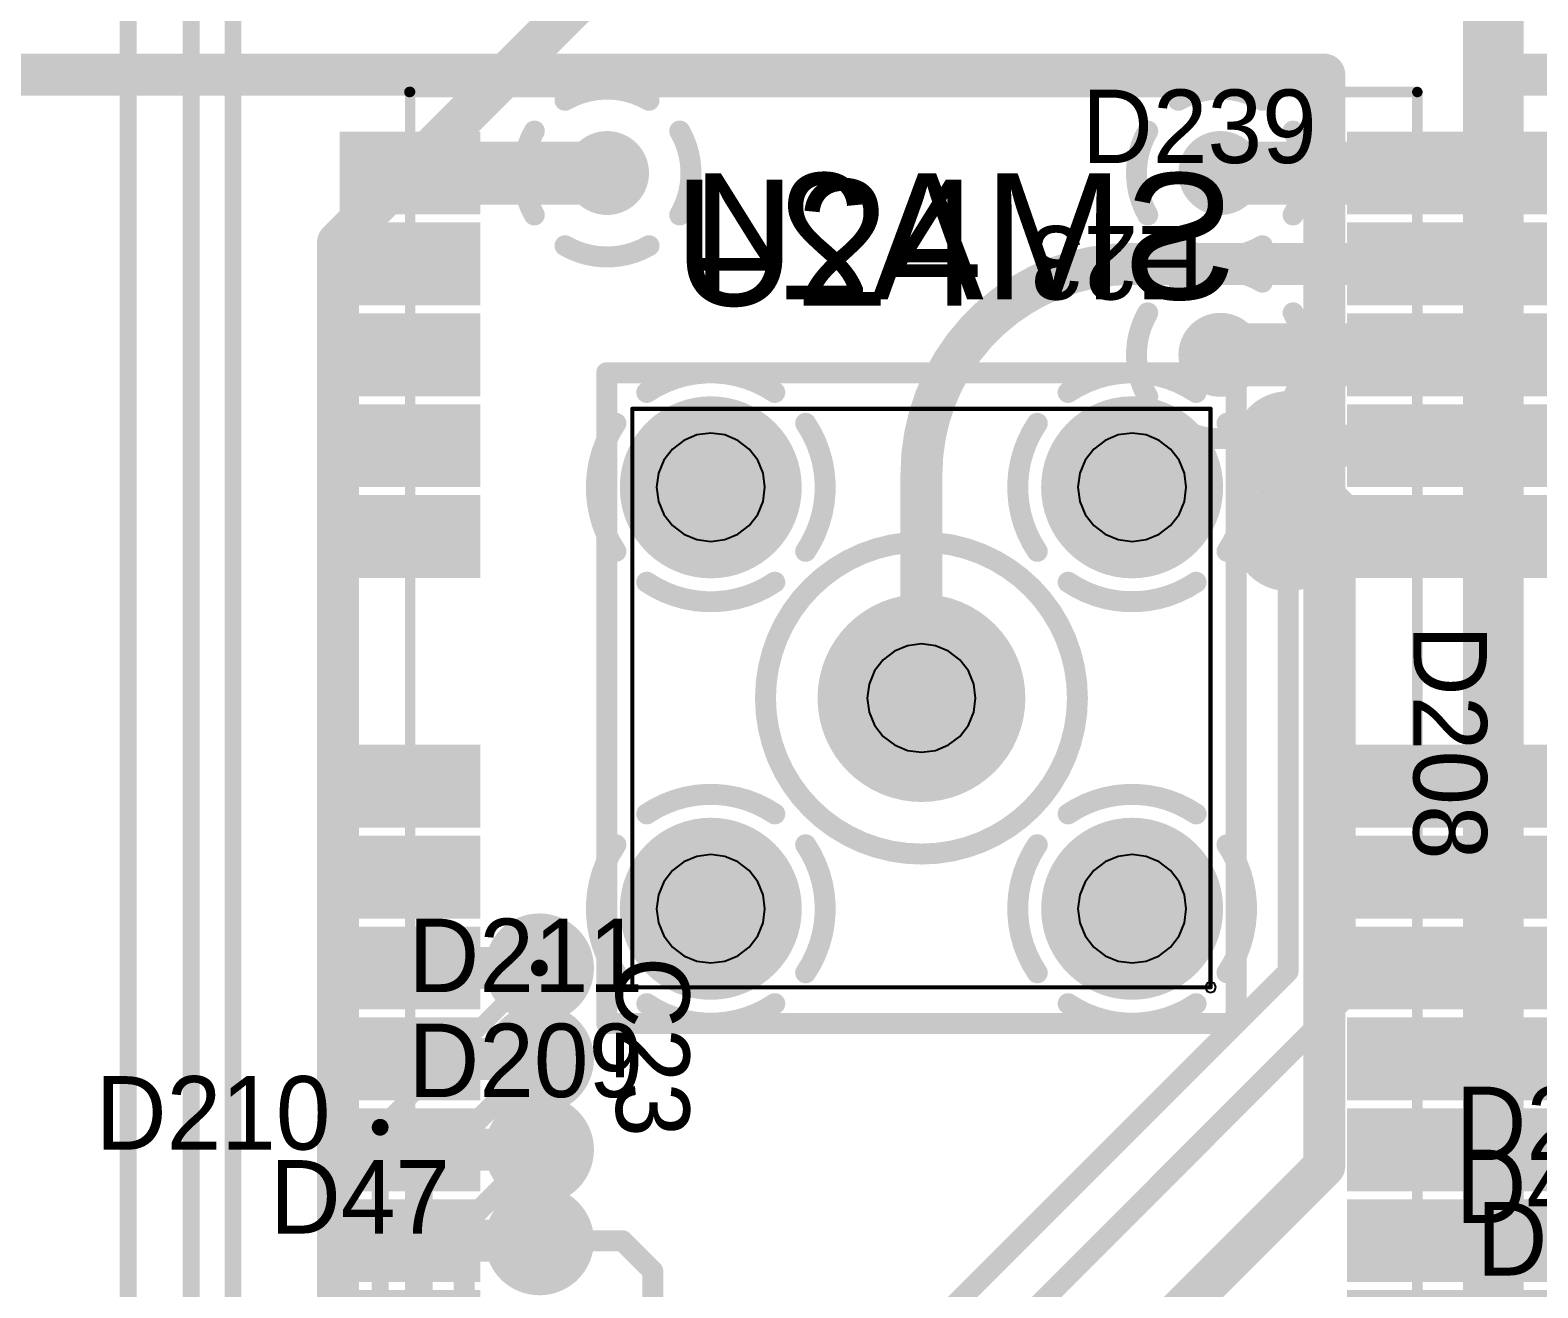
# Model space of a CAD drawing. Extents: x 11.67 to 17.2, y 3.98 to 12.28.
# Drawn here: x 12.629 to 13.348, y 6.833 to 7.432 of the extents above; entities that cross this region are included whole.
import ezdxf

# ---------------------------------------------------------------- set-up
doc = ezdxf.new("R2010")
doc.units = 0
doc.layers.get('0').update_dxf_attribs({"linetype": 'CONTINUOUS'})
for name, color, linetype in [('BOTTOMLAYER', 5, 'CONTINUOUS'), ('BOTTOMOVERLAY', 54, 'CONTINUOUS'), ('BOTTOMSOLDER', 6, 'CONTINUOUS'), ('INTERNALPLANE1', 76, 'CONTINUOUS'), ('MECHANICAL10', 56, 'CONTINUOUS'), ('MECHANICAL6', 56, 'CONTINUOUS'), ('MECHANICAL8', 56, 'CONTINUOUS'), ('MECHANICAL9', 56, 'CONTINUOUS'), ('MIDLAYER1', 16, 'CONTINUOUS'), ('MULTILAYER', 9, 'CONTINUOUS'), ('TOPLAYER', 1, 'CONTINUOUS'), ('TOPOVERLAY', 2, 'CONTINUOUS'), ('TOPPASTE', 8, 'CONTINUOUS'), ('TOPSOLDER', 216, 'CONTINUOUS')]:
    doc.layers.add(name, color=color, linetype=linetype)

# ---------------------------------------------------------------- blocks, each defined once
blk = doc.blocks.new('SMA_TH_HL_SMA_KHD4_B_47')
at = {"layer": 'BOTTOMLAYER', "const_width": 0.03937}
for points in [[(-0.12008, 0.10039, 1), (-0.08071, 0.10039, 1)], [(0.08071, 0.10039, 1), (0.12008, 0.10039, 1)], [(-0.01969, 0, 1), (0.01969, 0, 1)], [(-0.12008, -0.10039, 1), (-0.08071, -0.10039, 1)], [(0.08071, -0.10039, 1), (0.12008, -0.10039, 1)]]:
    blk.add_lwpolyline(points, format="xyb", close=True, dxfattribs=at)
at = {"layer": 'BOTTOMOVERLAY', "const_width": 0.01}
for points in [[(-0.155, 0.15), (-0.155, -0.15)], [(-0.155, 0.15), (0.155, 0.15)], [(0.155, 0.15), (0.155, -0.15)], [(-0.155, -0.15), (0.155, -0.15)]]:
    blk.add_lwpolyline(points, dxfattribs=at)
at = {"layer": 'BOTTOMOVERLAY'}
for points, const_width in [([(-0.1575, 0.15, 1), (-0.1525, 0.15, 1)], 0.005), ([(-0.1575, 0.15, 1), (-0.1525, 0.15, 1)], 0.005), ([(0.1525, 0.15, 1), (0.1575, 0.15, 1)], 0.005), ([(0.1525, 0.15, 1), (0.1575, 0.15, 1)], 0.005), ([(0.07433, 0, 1), (-0.07433, 0, 1)], 0.01), ([(-0.07683, 0, 1), (-0.07183, 0, 1)], 0.005), ([(0.07183, 0, 1), (0.07683, 0, 1)], 0.005), ([(-0.1575, -0.15, 1), (-0.1525, -0.15, 1)], 0.005), ([(-0.1575, -0.15, 1), (-0.1525, -0.15, 1)], 0.005), ([(0.1525, -0.15, 1), (0.1575, -0.15, 1)], 0.005), ([(0.1525, -0.15, 1), (0.1575, -0.15, 1)], 0.005)]:
    blk.add_lwpolyline(points, format="xyb", close=True, dxfattribs=dict(at, const_width=const_width))
at = {"layer": 'BOTTOMSOLDER', "const_width": 0.04337}
for points in [[(-0.12208, 0.10039, 1), (-0.07871, 0.10039, 1)], [(0.07871, 0.10039, 1), (0.12208, 0.10039, 1)], [(-0.02168, 0, 1), (0.02168, 0, 1)], [(-0.12208, -0.10039, 1), (-0.07871, -0.10039, 1)], [(0.07871, -0.10039, 1), (0.12208, -0.10039, 1)]]:
    blk.add_lwpolyline(points, format="xyb", close=True, dxfattribs=at)
at = {"layer": 'INTERNALPLANE1', "const_width": 0.01}
for points in [[(-0.13088, 0.1456, -0.305731), (-0.0699, 0.1456)], [(0.0699, 0.1456, -0.305731), (0.13089, 0.1456)], [(-0.1456, 0.0699, -0.305731), (-0.1456, 0.13089)], [(-0.05519, 0.13089, -0.305731), (-0.05519, 0.0699)], [(0.05519, 0.0699, -0.305731), (0.05519, 0.13089)], [(0.1456, 0.13089, -0.305731), (0.1456, 0.0699)], [(-0.0699, 0.05519, -0.305731), (-0.13088, 0.05519)], [(0.13089, 0.05519, -0.305731), (0.0699, 0.05519)], [(-0.13088, -0.05519, -0.305731), (-0.0699, -0.05519)], [(0.0699, -0.05519, -0.305731), (0.13089, -0.05519)], [(-0.1456, -0.13088, -0.305731), (-0.1456, -0.0699)], [(-0.05519, -0.0699, -0.305731), (-0.05519, -0.13088)], [(0.05519, -0.13088, -0.305731), (0.05519, -0.0699)], [(0.1456, -0.0699, -0.305731), (0.1456, -0.13088)], [(-0.0699, -0.1456, -0.305731), (-0.13088, -0.1456)], [(0.13089, -0.1456, -0.305731), (0.0699, -0.1456)]]:
    blk.add_lwpolyline(points, format="xyb", dxfattribs=at)
at = {"layer": 'INTERNALPLANE1'}
for points, const_width in [([(-0.13338, 0.1456, 1), (-0.12838, 0.1456, 1)], 0.005), ([(-0.0724, 0.1456, 1), (-0.0674, 0.1456, 1)], 0.005), ([(0.0674, 0.1456, 1), (0.0724, 0.1456, 1)], 0.005), ([(0.12839, 0.1456, 1), (0.13339, 0.1456, 1)], 0.005), ([(-0.1481, 0.13089, 1), (-0.1431, 0.13089, 1)], 0.005), ([(-0.05769, 0.13089, 1), (-0.05269, 0.13089, 1)], 0.005), ([(0.05269, 0.13089, 1), (0.05769, 0.13089, 1)], 0.005), ([(0.1431, 0.13089, 1), (0.1481, 0.13089, 1)], 0.005), ([(-0.1481, 0.0699, 1), (-0.1431, 0.0699, 1)], 0.005), ([(-0.05769, 0.0699, 1), (-0.05269, 0.0699, 1)], 0.005), ([(0.05269, 0.0699, 1), (0.05769, 0.0699, 1)], 0.005), ([(0.1431, 0.0699, 1), (0.1481, 0.0699, 1)], 0.005), ([(-0.13338, 0.05519, 1), (-0.12838, 0.05519, 1)], 0.005), ([(-0.0724, 0.05519, 1), (-0.0674, 0.05519, 1)], 0.005), ([(0.0674, 0.05519, 1), (0.0724, 0.05519, 1)], 0.005), ([(0.12839, 0.05519, 1), (0.13339, 0.05519, 1)], 0.005), ([(-0.02476, 0, 1), (0.02476, 0, 1)], 0.04953), ([(-0.13338, -0.05519, 1), (-0.12838, -0.05519, 1)], 0.005), ([(-0.0724, -0.05519, 1), (-0.0674, -0.05519, 1)], 0.005), ([(0.0674, -0.05519, 1), (0.0724, -0.05519, 1)], 0.005), ([(0.12839, -0.05519, 1), (0.13339, -0.05519, 1)], 0.005), ([(-0.1481, -0.0699, 1), (-0.1431, -0.0699, 1)], 0.005), ([(-0.05769, -0.0699, 1), (-0.05269, -0.0699, 1)], 0.005), ([(0.05269, -0.0699, 1), (0.05769, -0.0699, 1)], 0.005), ([(0.1431, -0.0699, 1), (0.1481, -0.0699, 1)], 0.005), ([(-0.1481, -0.13088, 1), (-0.1431, -0.13088, 1)], 0.005), ([(-0.05769, -0.13088, 1), (-0.05269, -0.13088, 1)], 0.005), ([(0.05269, -0.13088, 1), (0.05769, -0.13088, 1)], 0.005), ([(0.1431, -0.13088, 1), (0.1481, -0.13088, 1)], 0.005), ([(-0.13338, -0.1456, 1), (-0.12838, -0.1456, 1)], 0.005), ([(-0.0724, -0.1456, 1), (-0.0674, -0.1456, 1)], 0.005), ([(0.0674, -0.1456, 1), (0.0724, -0.1456, 1)], 0.005), ([(0.12839, -0.1456, 1), (0.13339, -0.1456, 1)], 0.005)]:
    blk.add_lwpolyline(points, format="xyb", close=True, dxfattribs=dict(at, const_width=const_width))
at = {"layer": 'MECHANICAL6', "const_width": 0.002}
for points in [[(-0.13779, 0.1378), (0.1378, 0.1378)], [(-0.13779, 0.1378), (-0.13779, -0.13779)], [(0.1378, 0.1378), (0.1378, -0.13779)], [(-0.13779, -0.13779), (0.1378, -0.13779)]]:
    blk.add_lwpolyline(points, dxfattribs=at)
at = {"layer": 'MECHANICAL6', "const_width": 0.001}
for points in [[(-0.13829, 0.1378, 1), (-0.13729, 0.1378, 1)], [(-0.13829, 0.1378, 1), (-0.13729, 0.1378, 1)], [(0.1373, 0.1378, 1), (0.1383, 0.1378, 1)], [(0.1373, 0.1378, 1), (0.1383, 0.1378, 1)], [(-0.13829, -0.13779, 1), (-0.13729, -0.13779, 1)], [(-0.13829, -0.13779, 1), (-0.13729, -0.13779, 1)], [(0.1373, -0.13779, 1), (0.1383, -0.13779, 1)], [(0.1373, -0.13779, 1), (0.1383, -0.13779, 1)]]:
    blk.add_lwpolyline(points, format="xyb", close=True, dxfattribs=at)
at = {"layer": 'MECHANICAL8'}
for p, q in [((-0.1396, -0.13599), (-0.14035, -0.13779)), ((-0.13779, -0.13524), (-0.1396, -0.13599)), ((-0.13599, -0.13599), (-0.13779, -0.13524)), ((-0.13524, -0.13779), (-0.13599, -0.13599)), ((-0.14035, -0.13779), (-0.1396, -0.1396)), ((-0.1396, -0.1396), (-0.13779, -0.14035)), ((-0.13779, -0.14035), (-0.13599, -0.1396)), ((-0.13599, -0.1396), (-0.13524, -0.13779))]:
    blk.add_line(p, q, dxfattribs=at)
at = {"layer": 'MECHANICAL9'}
for p, q in [((-0.1133, 0.12274), (-0.11864, 0.11864)), ((-0.10707, 0.12532), (-0.1133, 0.12274)), ((-0.10039, 0.1262), (-0.10707, 0.12532)), ((-0.09371, 0.12532), (-0.10039, 0.1262)), ((-0.08748, 0.12274), (-0.09371, 0.12532)), ((-0.08214, 0.11864), (-0.08748, 0.12274)), ((0.08748, 0.12274), (0.08214, 0.11864)), ((0.09371, 0.12532), (0.08748, 0.12274)), ((0.10039, 0.1262), (0.09371, 0.12532)), ((0.10707, 0.12532), (0.10039, 0.1262)), ((0.1133, 0.12274), (0.10707, 0.12532)), ((0.11864, 0.11864), (0.1133, 0.12274)), ((-0.11864, 0.11864), (-0.12274, 0.1133)), ((-0.07804, 0.1133), (-0.08214, 0.11864)), ((0.08214, 0.11864), (0.07804, 0.1133)), ((0.12274, 0.1133), (0.11864, 0.11864)), ((-0.12274, 0.1133), (-0.12532, 0.10707)), ((-0.07546, 0.10707), (-0.07804, 0.1133)), ((0.07804, 0.1133), (0.07546, 0.10707)), ((0.12532, 0.10707), (0.12274, 0.1133)), ((-0.12532, 0.10707), (-0.1262, 0.10039)), ((-0.07458, 0.10039), (-0.07546, 0.10707)), ((0.07546, 0.10707), (0.07458, 0.10039)), ((0.1262, 0.10039), (0.12532, 0.10707)), ((-0.1262, 0.10039), (-0.12532, 0.09371)), ((-0.12532, 0.09371), (-0.12274, 0.08748)), ((-0.07804, 0.08748), (-0.07546, 0.09371)), ((-0.07546, 0.09371), (-0.07458, 0.10039)), ((0.07458, 0.10039), (0.07546, 0.09371)), ((0.07546, 0.09371), (0.07804, 0.08748)), ((0.12274, 0.08748), (0.12532, 0.09371)), ((0.12532, 0.09371), (0.1262, 0.10039)), ((-0.12274, 0.08748), (-0.11864, 0.08214)), ((-0.08214, 0.08214), (-0.07804, 0.08748)), ((0.07804, 0.08748), (0.08214, 0.08214)), ((0.11864, 0.08214), (0.12274, 0.08748)), ((-0.11864, 0.08214), (-0.1133, 0.07804)), ((-0.08748, 0.07804), (-0.08214, 0.08214)), ((0.08214, 0.08214), (0.08748, 0.07804)), ((0.1133, 0.07804), (0.11864, 0.08214)), ((-0.1133, 0.07804), (-0.10707, 0.07546)), ((-0.10707, 0.07546), (-0.10039, 0.07458)), ((-0.10039, 0.07458), (-0.09371, 0.07546)), ((-0.09371, 0.07546), (-0.08748, 0.07804)), ((0.08748, 0.07804), (0.09371, 0.07546)), ((0.09371, 0.07546), (0.10039, 0.07458)), ((0.10039, 0.07458), (0.10707, 0.07546)), ((0.10707, 0.07546), (0.1133, 0.07804)), ((-0.01291, 0.02235), (-0.01825, 0.01825)), ((-0.00668, 0.02493), (-0.01291, 0.02235)), ((0, 0.02581), (-0.00668, 0.02493)), ((0.00668, 0.02493), (0, 0.02581)), ((0.01291, 0.02235), (0.00668, 0.02493)), ((0.01825, 0.01825), (0.01291, 0.02235)), ((-0.01825, 0.01825), (-0.02235, 0.01291)), ((0.02235, 0.01291), (0.01825, 0.01825)), ((-0.02235, 0.01291), (-0.02493, 0.00668)), ((0.02493, 0.00668), (0.02235, 0.01291)), ((-0.02493, 0.00668), (-0.02581, 0)), ((-0.02581, 0), (-0.02493, -0.00668)), ((0.02581, 0), (0.02493, 0.00668)), ((0.02493, -0.00668), (0.02581, 0)), ((-0.02493, -0.00668), (-0.02235, -0.01291)), ((0.02235, -0.01291), (0.02493, -0.00668)), ((-0.02235, -0.01291), (-0.01825, -0.01825)), ((0.01825, -0.01825), (0.02235, -0.01291)), ((-0.01825, -0.01825), (-0.01291, -0.02235)), ((0.01291, -0.02235), (0.01825, -0.01825)), ((-0.01291, -0.02235), (-0.00668, -0.02493)), ((-0.00668, -0.02493), (0, -0.02581)), ((0, -0.02581), (0.00668, -0.02493)), ((0.00668, -0.02493), (0.01291, -0.02235)), ((-0.1133, -0.07804), (-0.11864, -0.08214)), ((-0.10707, -0.07546), (-0.1133, -0.07804)), ((-0.10039, -0.07458), (-0.10707, -0.07546)), ((-0.09371, -0.07546), (-0.10039, -0.07458)), ((-0.08748, -0.07804), (-0.09371, -0.07546)), ((-0.08214, -0.08214), (-0.08748, -0.07804)), ((0.08748, -0.07804), (0.08214, -0.08214)), ((0.09371, -0.07546), (0.08748, -0.07804)), ((0.10039, -0.07458), (0.09371, -0.07546)), ((0.10707, -0.07546), (0.10039, -0.07458)), ((0.1133, -0.07804), (0.10707, -0.07546)), ((0.11864, -0.08214), (0.1133, -0.07804)), ((-0.11864, -0.08214), (-0.12274, -0.08748)), ((-0.07804, -0.08748), (-0.08214, -0.08214)), ((0.08214, -0.08214), (0.07804, -0.08748)), ((0.12274, -0.08748), (0.11864, -0.08214)), ((-0.12274, -0.08748), (-0.12532, -0.09371)), ((-0.07546, -0.09371), (-0.07804, -0.08748)), ((0.07804, -0.08748), (0.07546, -0.09371)), ((0.12532, -0.09371), (0.12274, -0.08748)), ((-0.12532, -0.09371), (-0.1262, -0.10039)), ((-0.1262, -0.10039), (-0.12532, -0.10707)), ((-0.07458, -0.10039), (-0.07546, -0.09371)), ((-0.07546, -0.10707), (-0.07458, -0.10039)), ((0.07546, -0.09371), (0.07458, -0.10039)), ((0.07458, -0.10039), (0.07546, -0.10707)), ((0.1262, -0.10039), (0.12532, -0.09371)), ((0.12532, -0.10707), (0.1262, -0.10039)), ((-0.12532, -0.10707), (-0.12274, -0.1133)), ((-0.07804, -0.1133), (-0.07546, -0.10707)), ((0.07546, -0.10707), (0.07804, -0.1133)), ((0.12274, -0.1133), (0.12532, -0.10707)), ((-0.12274, -0.1133), (-0.11864, -0.11864)), ((-0.08214, -0.11864), (-0.07804, -0.1133)), ((0.07804, -0.1133), (0.08214, -0.11864)), ((0.11864, -0.11864), (0.12274, -0.1133)), ((-0.11864, -0.11864), (-0.1133, -0.12274)), ((-0.08748, -0.12274), (-0.08214, -0.11864)), ((0.08214, -0.11864), (0.08748, -0.12274)), ((0.1133, -0.12274), (0.11864, -0.11864)), ((-0.1133, -0.12274), (-0.10707, -0.12532)), ((-0.10707, -0.12532), (-0.10039, -0.1262)), ((-0.10039, -0.1262), (-0.09371, -0.12532)), ((-0.09371, -0.12532), (-0.08748, -0.12274)), ((0.08748, -0.12274), (0.09371, -0.12532)), ((0.09371, -0.12532), (0.10039, -0.1262)), ((0.10039, -0.1262), (0.10707, -0.12532)), ((0.10707, -0.12532), (0.1133, -0.12274))]:
    blk.add_line(p, q, dxfattribs=at)
at = {"layer": 'MIDLAYER1', "const_width": 0.03937}
for points in [[(-0.12008, 0.10039, 1), (-0.08071, 0.10039, 1)], [(0.08071, 0.10039, 1), (0.12008, 0.10039, 1)], [(-0.01969, 0, 1), (0.01969, 0, 1)], [(-0.12008, -0.10039, 1), (-0.08071, -0.10039, 1)], [(0.08071, -0.10039, 1), (0.12008, -0.10039, 1)]]:
    blk.add_lwpolyline(points, format="xyb", close=True, dxfattribs=at)
at = {"layer": 'MULTILAYER', "const_width": 0.03937}
for points in [[(-0.12008, 0.10039, 1), (-0.08071, 0.10039, 1)], [(0.08071, 0.10039, 1), (0.12008, 0.10039, 1)], [(-0.01969, 0, 1), (0.01969, 0, 1)], [(-0.12008, -0.10039, 1), (-0.08071, -0.10039, 1)], [(0.08071, -0.10039, 1), (0.12008, -0.10039, 1)]]:
    blk.add_lwpolyline(points, format="xyb", close=True, dxfattribs=at)
at = {"layer": 'TOPLAYER', "const_width": 0.03937}
for points in [[(-0.12008, 0.10039, 1), (-0.08071, 0.10039, 1)], [(0.08071, 0.10039, 1), (0.12008, 0.10039, 1)], [(-0.01969, 0, 1), (0.01969, 0, 1)], [(-0.12008, -0.10039, 1), (-0.08071, -0.10039, 1)], [(0.08071, -0.10039, 1), (0.12008, -0.10039, 1)]]:
    blk.add_lwpolyline(points, format="xyb", close=True, dxfattribs=at)
at = {"layer": 'TOPSOLDER', "const_width": 0.04337}
for points in [[(-0.12208, 0.10039, 1), (-0.07871, 0.10039, 1)], [(0.07871, 0.10039, 1), (0.12208, 0.10039, 1)], [(-0.02168, 0, 1), (0.02168, 0, 1)], [(-0.12208, -0.10039, 1), (-0.07871, -0.10039, 1)], [(0.07871, -0.10039, 1), (0.12208, -0.10039, 1)]]:
    blk.add_lwpolyline(points, format="xyb", close=True, dxfattribs=at)
blk = doc.blocks.new('LB1020B_63')
at = {"layer": 'TOPLAYER'}
for points in [[(-0.02953, 0.57488), (0.02953, 0.57488), (-0.02953, 0.60638), (0.02953, 0.60638)], [(0.45047, 0.57488), (0.50953, 0.57488), (0.45047, 0.60638), (0.50953, 0.60638)], [(-0.02953, 0.53157), (0.02953, 0.53157), (-0.02953, 0.56307), (0.02953, 0.56307)], [(0.45047, 0.53157), (0.50953, 0.53157), (0.45047, 0.56307), (0.50953, 0.56307)], [(-0.02953, 0.48827), (0.02953, 0.48827), (-0.02953, 0.51976), (0.02953, 0.51976)], [(0.45047, 0.48827), (0.50953, 0.48827), (0.45047, 0.51976), (0.50953, 0.51976)], [(-0.02953, 0.44496), (0.02953, 0.44496), (-0.02953, 0.47646), (0.02953, 0.47646)], [(0.45047, 0.44496), (0.50953, 0.44496), (0.45047, 0.47646), (0.50953, 0.47646)], [(-0.02953, 0.40165), (0.02953, 0.40165), (-0.02953, 0.43315), (0.02953, 0.43315)], [(0.45047, 0.40165), (0.50953, 0.40165), (0.45047, 0.43315), (0.50953, 0.43315)], [(-0.02953, 0.35835), (0.02953, 0.35835), (-0.02953, 0.38984), (0.02953, 0.38984)], [(0.45047, 0.35835), (0.50953, 0.35835), (0.45047, 0.38984), (0.50953, 0.38984)], [(-0.02953, 0.31504), (0.02953, 0.31504), (-0.02953, 0.34654), (0.02953, 0.34654)], [(0.45047, 0.31504), (0.50953, 0.31504), (0.45047, 0.34654), (0.50953, 0.34654)], [(-0.02953, 0.19614), (0.02953, 0.19614), (-0.02953, 0.22764), (0.02953, 0.22764)], [(0.45047, 0.19614), (0.50953, 0.19614), (0.45047, 0.22764), (0.50953, 0.22764)], [(-0.02953, 0.15283), (0.02953, 0.15283), (-0.02953, 0.18433), (0.02953, 0.18433)], [(0.45047, 0.15283), (0.50953, 0.15283), (0.45047, 0.18433), (0.50953, 0.18433)], [(-0.02953, 0.10953), (0.02953, 0.10953), (-0.02953, 0.14102), (0.02953, 0.14102)], [(0.45047, 0.10953), (0.50953, 0.10953), (0.45047, 0.14102), (0.50953, 0.14102)], [(-0.02953, 0.06622), (0.02953, 0.06622), (-0.02953, 0.09772), (0.02953, 0.09772)], [(0.45047, 0.06622), (0.50953, 0.06622), (0.45047, 0.09772), (0.50953, 0.09772)], [(-0.02953, 0.02291), (0.02953, 0.02291), (-0.02953, 0.05441), (0.02953, 0.05441)], [(0.45047, 0.02291), (0.50953, 0.02291), (0.45047, 0.05441), (0.50953, 0.05441)]]:
    blk.add_solid(points, dxfattribs=at)
at = {"layer": 'TOPOVERLAY', "const_width": 0.005}
for points in [[(0.02, 0.63), (0, 0.61)], [(0.48031, 0.63), (0.02, 0.63)], [(0.48, 0.62992), (0.48, 0)], [(0, 0.61), (0, 0.00008)], [(0.48031, 0.00008), (0, 0.00008)]]:
    blk.add_lwpolyline(points, dxfattribs=at)
at = {"layer": 'TOPOVERLAY', "const_width": 0.0025}
for points in [[(0.01875, 0.63, 1), (0.02125, 0.63, 1)], [(0.01875, 0.63, 1), (0.02125, 0.63, 1)], [(0.47875, 0.62992, 1), (0.48125, 0.62992, 1)], [(0.47907, 0.63, 1), (0.48157, 0.63, 1)], [(-0.00125, 0.61, 1), (0.00125, 0.61, 1)], [(-0.00125, 0.61, 1), (0.00125, 0.61, 1)], [(-0.00125, 0.00008, 1), (0.00125, 0.00008, 1)], [(-0.00125, 0.00008, 1), (0.00125, 0.00008, 1)], [(0.47875, 0, 1), (0.48125, 0, 1)], [(0.47907, 0.00008, 1), (0.48157, 0.00008, 1)]]:
    blk.add_lwpolyline(points, format="xyb", close=True, dxfattribs=at)
at = {"layer": 'TOPPASTE'}
for points in [[(-0.02953, 0.57488), (0.02953, 0.57488), (-0.02953, 0.60638), (0.02953, 0.60638)], [(0.45047, 0.57488), (0.50953, 0.57488), (0.45047, 0.60638), (0.50953, 0.60638)], [(-0.02953, 0.53157), (0.02953, 0.53157), (-0.02953, 0.56307), (0.02953, 0.56307)], [(0.45047, 0.53157), (0.50953, 0.53157), (0.45047, 0.56307), (0.50953, 0.56307)], [(-0.02953, 0.48827), (0.02953, 0.48827), (-0.02953, 0.51976), (0.02953, 0.51976)], [(0.45047, 0.48827), (0.50953, 0.48827), (0.45047, 0.51976), (0.50953, 0.51976)], [(-0.02953, 0.44496), (0.02953, 0.44496), (-0.02953, 0.47646), (0.02953, 0.47646)], [(0.45047, 0.44496), (0.50953, 0.44496), (0.45047, 0.47646), (0.50953, 0.47646)], [(-0.02953, 0.40165), (0.02953, 0.40165), (-0.02953, 0.43315), (0.02953, 0.43315)], [(0.45047, 0.40165), (0.50953, 0.40165), (0.45047, 0.43315), (0.50953, 0.43315)], [(-0.02953, 0.35835), (0.02953, 0.35835), (-0.02953, 0.38984), (0.02953, 0.38984)], [(0.45047, 0.35835), (0.50953, 0.35835), (0.45047, 0.38984), (0.50953, 0.38984)], [(-0.02953, 0.31504), (0.02953, 0.31504), (-0.02953, 0.34654), (0.02953, 0.34654)], [(0.45047, 0.31504), (0.50953, 0.31504), (0.45047, 0.34654), (0.50953, 0.34654)], [(-0.02953, 0.19614), (0.02953, 0.19614), (-0.02953, 0.22764), (0.02953, 0.22764)], [(0.45047, 0.19614), (0.50953, 0.19614), (0.45047, 0.22764), (0.50953, 0.22764)], [(-0.02953, 0.15283), (0.02953, 0.15283), (-0.02953, 0.18433), (0.02953, 0.18433)], [(0.45047, 0.15283), (0.50953, 0.15283), (0.45047, 0.18433), (0.50953, 0.18433)], [(-0.02953, 0.10953), (0.02953, 0.10953), (-0.02953, 0.14102), (0.02953, 0.14102)], [(0.45047, 0.10953), (0.50953, 0.10953), (0.45047, 0.14102), (0.50953, 0.14102)], [(-0.02953, 0.06622), (0.02953, 0.06622), (-0.02953, 0.09772), (0.02953, 0.09772)], [(0.45047, 0.06622), (0.50953, 0.06622), (0.45047, 0.09772), (0.50953, 0.09772)], [(-0.02953, 0.02291), (0.02953, 0.02291), (-0.02953, 0.05441), (0.02953, 0.05441)], [(0.45047, 0.02291), (0.50953, 0.02291), (0.45047, 0.05441), (0.50953, 0.05441)]]:
    blk.add_solid(points, dxfattribs=at)
at = {"layer": 'TOPSOLDER'}
for points in [[(-0.03353, 0.57088), (0.03353, 0.57088), (-0.03353, 0.61038), (0.03353, 0.61038)], [(0.44647, 0.57088), (0.51353, 0.57088), (0.44647, 0.61038), (0.51353, 0.61038)], [(-0.03353, 0.52757), (0.03353, 0.52757), (-0.03353, 0.56707), (0.03353, 0.56707)], [(0.44647, 0.52757), (0.51353, 0.52757), (0.44647, 0.56707), (0.51353, 0.56707)], [(-0.03353, 0.48427), (0.03353, 0.48427), (-0.03353, 0.52376), (0.03353, 0.52376)], [(0.44647, 0.48427), (0.51353, 0.48427), (0.44647, 0.52376), (0.51353, 0.52376)], [(-0.03353, 0.44096), (0.03353, 0.44096), (-0.03353, 0.48046), (0.03353, 0.48046)], [(0.44647, 0.44096), (0.51353, 0.44096), (0.44647, 0.48046), (0.51353, 0.48046)], [(-0.03353, 0.39765), (0.03353, 0.39765), (-0.03353, 0.43715), (0.03353, 0.43715)], [(0.44647, 0.39765), (0.51353, 0.39765), (0.44647, 0.43715), (0.51353, 0.43715)], [(-0.03353, 0.35435), (0.03353, 0.35435), (-0.03353, 0.39384), (0.03353, 0.39384)], [(0.44647, 0.35435), (0.51353, 0.35435), (0.44647, 0.39384), (0.51353, 0.39384)], [(-0.03353, 0.31104), (0.03353, 0.31104), (-0.03353, 0.35054), (0.03353, 0.35054)], [(0.44647, 0.31104), (0.51353, 0.31104), (0.44647, 0.35054), (0.51353, 0.35054)], [(-0.03353, 0.19214), (0.03353, 0.19214), (-0.03353, 0.23164), (0.03353, 0.23164)], [(0.44647, 0.19214), (0.51353, 0.19214), (0.44647, 0.23164), (0.51353, 0.23164)], [(-0.03353, 0.14883), (0.03353, 0.14883), (-0.03353, 0.18833), (0.03353, 0.18833)], [(0.44647, 0.14883), (0.51353, 0.14883), (0.44647, 0.18833), (0.51353, 0.18833)], [(-0.03353, 0.10553), (0.03353, 0.10553), (-0.03353, 0.14502), (0.03353, 0.14502)], [(0.44647, 0.10553), (0.51353, 0.10553), (0.44647, 0.14502), (0.51353, 0.14502)], [(-0.03353, 0.06222), (0.03353, 0.06222), (-0.03353, 0.10172), (0.03353, 0.10172)], [(0.44647, 0.06222), (0.51353, 0.06222), (0.44647, 0.10172), (0.51353, 0.10172)], [(-0.03353, 0.01891), (0.03353, 0.01891), (-0.03353, 0.05841), (0.03353, 0.05841)], [(0.44647, 0.01891), (0.51353, 0.01891), (0.44647, 0.05841), (0.51353, 0.05841)]]:
    blk.add_solid(points, dxfattribs=at)
blk = doc.blocks.new('LB1020B_71')
at = {"layer": 'TOPLAYER'}
for points in [[(-0.02953, 0.57488), (0.02953, 0.57488), (-0.02953, 0.60638), (0.02953, 0.60638)], [(0.45047, 0.57488), (0.50953, 0.57488), (0.45047, 0.60638), (0.50953, 0.60638)], [(-0.02953, 0.53157), (0.02953, 0.53157), (-0.02953, 0.56307), (0.02953, 0.56307)], [(0.45047, 0.53157), (0.50953, 0.53157), (0.45047, 0.56307), (0.50953, 0.56307)], [(-0.02953, 0.48827), (0.02953, 0.48827), (-0.02953, 0.51976), (0.02953, 0.51976)], [(0.45047, 0.48827), (0.50953, 0.48827), (0.45047, 0.51976), (0.50953, 0.51976)], [(-0.02953, 0.44496), (0.02953, 0.44496), (-0.02953, 0.47646), (0.02953, 0.47646)], [(0.45047, 0.44496), (0.50953, 0.44496), (0.45047, 0.47646), (0.50953, 0.47646)], [(-0.02953, 0.40165), (0.02953, 0.40165), (-0.02953, 0.43315), (0.02953, 0.43315)], [(0.45047, 0.40165), (0.50953, 0.40165), (0.45047, 0.43315), (0.50953, 0.43315)], [(-0.02953, 0.35835), (0.02953, 0.35835), (-0.02953, 0.38984), (0.02953, 0.38984)], [(0.45047, 0.35835), (0.50953, 0.35835), (0.45047, 0.38984), (0.50953, 0.38984)], [(-0.02953, 0.31504), (0.02953, 0.31504), (-0.02953, 0.34654), (0.02953, 0.34654)], [(0.45047, 0.31504), (0.50953, 0.31504), (0.45047, 0.34654), (0.50953, 0.34654)], [(-0.02953, 0.19614), (0.02953, 0.19614), (-0.02953, 0.22764), (0.02953, 0.22764)], [(0.45047, 0.19614), (0.50953, 0.19614), (0.45047, 0.22764), (0.50953, 0.22764)], [(-0.02953, 0.15283), (0.02953, 0.15283), (-0.02953, 0.18433), (0.02953, 0.18433)], [(0.45047, 0.15283), (0.50953, 0.15283), (0.45047, 0.18433), (0.50953, 0.18433)], [(-0.02953, 0.10953), (0.02953, 0.10953), (-0.02953, 0.14102), (0.02953, 0.14102)], [(0.45047, 0.10953), (0.50953, 0.10953), (0.45047, 0.14102), (0.50953, 0.14102)], [(-0.02953, 0.06622), (0.02953, 0.06622), (-0.02953, 0.09772), (0.02953, 0.09772)], [(0.45047, 0.06622), (0.50953, 0.06622), (0.45047, 0.09772), (0.50953, 0.09772)], [(-0.02953, 0.02291), (0.02953, 0.02291), (-0.02953, 0.05441), (0.02953, 0.05441)], [(0.45047, 0.02291), (0.50953, 0.02291), (0.45047, 0.05441), (0.50953, 0.05441)]]:
    blk.add_solid(points, dxfattribs=at)
at = {"layer": 'TOPOVERLAY', "const_width": 0.005}
for points in [[(0.02, 0.63), (0, 0.61)], [(0.48031, 0.63), (0.02, 0.63)], [(0.48, 0.62992), (0.48, 0)], [(0, 0.61), (0, 0.00008)], [(0.48031, 0.00008), (0, 0.00008)]]:
    blk.add_lwpolyline(points, dxfattribs=at)
at = {"layer": 'TOPOVERLAY', "const_width": 0.0025}
for points in [[(0.01875, 0.63, 1), (0.02125, 0.63, 1)], [(0.01875, 0.63, 1), (0.02125, 0.63, 1)], [(0.47875, 0.62992, 1), (0.48125, 0.62992, 1)], [(0.47907, 0.63, 1), (0.48157, 0.63, 1)], [(-0.00125, 0.61, 1), (0.00125, 0.61, 1)], [(-0.00125, 0.61, 1), (0.00125, 0.61, 1)], [(-0.00125, 0.00008, 1), (0.00125, 0.00008, 1)], [(-0.00125, 0.00008, 1), (0.00125, 0.00008, 1)], [(0.47875, 0, 1), (0.48125, 0, 1)], [(0.47907, 0.00008, 1), (0.48157, 0.00008, 1)]]:
    blk.add_lwpolyline(points, format="xyb", close=True, dxfattribs=at)
at = {"layer": 'TOPPASTE'}
for points in [[(-0.02953, 0.57488), (0.02953, 0.57488), (-0.02953, 0.60638), (0.02953, 0.60638)], [(0.45047, 0.57488), (0.50953, 0.57488), (0.45047, 0.60638), (0.50953, 0.60638)], [(-0.02953, 0.53157), (0.02953, 0.53157), (-0.02953, 0.56307), (0.02953, 0.56307)], [(0.45047, 0.53157), (0.50953, 0.53157), (0.45047, 0.56307), (0.50953, 0.56307)], [(-0.02953, 0.48827), (0.02953, 0.48827), (-0.02953, 0.51976), (0.02953, 0.51976)], [(0.45047, 0.48827), (0.50953, 0.48827), (0.45047, 0.51976), (0.50953, 0.51976)], [(-0.02953, 0.44496), (0.02953, 0.44496), (-0.02953, 0.47646), (0.02953, 0.47646)], [(0.45047, 0.44496), (0.50953, 0.44496), (0.45047, 0.47646), (0.50953, 0.47646)], [(-0.02953, 0.40165), (0.02953, 0.40165), (-0.02953, 0.43315), (0.02953, 0.43315)], [(0.45047, 0.40165), (0.50953, 0.40165), (0.45047, 0.43315), (0.50953, 0.43315)], [(-0.02953, 0.35835), (0.02953, 0.35835), (-0.02953, 0.38984), (0.02953, 0.38984)], [(0.45047, 0.35835), (0.50953, 0.35835), (0.45047, 0.38984), (0.50953, 0.38984)], [(-0.02953, 0.31504), (0.02953, 0.31504), (-0.02953, 0.34654), (0.02953, 0.34654)], [(0.45047, 0.31504), (0.50953, 0.31504), (0.45047, 0.34654), (0.50953, 0.34654)], [(-0.02953, 0.19614), (0.02953, 0.19614), (-0.02953, 0.22764), (0.02953, 0.22764)], [(0.45047, 0.19614), (0.50953, 0.19614), (0.45047, 0.22764), (0.50953, 0.22764)], [(-0.02953, 0.15283), (0.02953, 0.15283), (-0.02953, 0.18433), (0.02953, 0.18433)], [(0.45047, 0.15283), (0.50953, 0.15283), (0.45047, 0.18433), (0.50953, 0.18433)], [(-0.02953, 0.10953), (0.02953, 0.10953), (-0.02953, 0.14102), (0.02953, 0.14102)], [(0.45047, 0.10953), (0.50953, 0.10953), (0.45047, 0.14102), (0.50953, 0.14102)], [(-0.02953, 0.06622), (0.02953, 0.06622), (-0.02953, 0.09772), (0.02953, 0.09772)], [(0.45047, 0.06622), (0.50953, 0.06622), (0.45047, 0.09772), (0.50953, 0.09772)], [(-0.02953, 0.02291), (0.02953, 0.02291), (-0.02953, 0.05441), (0.02953, 0.05441)], [(0.45047, 0.02291), (0.50953, 0.02291), (0.45047, 0.05441), (0.50953, 0.05441)]]:
    blk.add_solid(points, dxfattribs=at)
at = {"layer": 'TOPSOLDER'}
for points in [[(-0.03353, 0.57088), (0.03353, 0.57088), (-0.03353, 0.61038), (0.03353, 0.61038)], [(0.44647, 0.57088), (0.51353, 0.57088), (0.44647, 0.61038), (0.51353, 0.61038)], [(-0.03353, 0.52757), (0.03353, 0.52757), (-0.03353, 0.56707), (0.03353, 0.56707)], [(0.44647, 0.52757), (0.51353, 0.52757), (0.44647, 0.56707), (0.51353, 0.56707)], [(-0.03353, 0.48427), (0.03353, 0.48427), (-0.03353, 0.52376), (0.03353, 0.52376)], [(0.44647, 0.48427), (0.51353, 0.48427), (0.44647, 0.52376), (0.51353, 0.52376)], [(-0.03353, 0.44096), (0.03353, 0.44096), (-0.03353, 0.48046), (0.03353, 0.48046)], [(0.44647, 0.44096), (0.51353, 0.44096), (0.44647, 0.48046), (0.51353, 0.48046)], [(-0.03353, 0.39765), (0.03353, 0.39765), (-0.03353, 0.43715), (0.03353, 0.43715)], [(0.44647, 0.39765), (0.51353, 0.39765), (0.44647, 0.43715), (0.51353, 0.43715)], [(-0.03353, 0.35435), (0.03353, 0.35435), (-0.03353, 0.39384), (0.03353, 0.39384)], [(0.44647, 0.35435), (0.51353, 0.35435), (0.44647, 0.39384), (0.51353, 0.39384)], [(-0.03353, 0.31104), (0.03353, 0.31104), (-0.03353, 0.35054), (0.03353, 0.35054)], [(0.44647, 0.31104), (0.51353, 0.31104), (0.44647, 0.35054), (0.51353, 0.35054)], [(-0.03353, 0.19214), (0.03353, 0.19214), (-0.03353, 0.23164), (0.03353, 0.23164)], [(0.44647, 0.19214), (0.51353, 0.19214), (0.44647, 0.23164), (0.51353, 0.23164)], [(-0.03353, 0.14883), (0.03353, 0.14883), (-0.03353, 0.18833), (0.03353, 0.18833)], [(0.44647, 0.14883), (0.51353, 0.14883), (0.44647, 0.18833), (0.51353, 0.18833)], [(-0.03353, 0.10553), (0.03353, 0.10553), (-0.03353, 0.14502), (0.03353, 0.14502)], [(0.44647, 0.10553), (0.51353, 0.10553), (0.44647, 0.14502), (0.51353, 0.14502)], [(-0.03353, 0.06222), (0.03353, 0.06222), (-0.03353, 0.10172), (0.03353, 0.10172)], [(0.44647, 0.06222), (0.51353, 0.06222), (0.44647, 0.10172), (0.51353, 0.10172)], [(-0.03353, 0.01891), (0.03353, 0.01891), (-0.03353, 0.05841), (0.03353, 0.05841)], [(0.44647, 0.01891), (0.51353, 0.01891), (0.44647, 0.05841), (0.51353, 0.05841)]]:
    blk.add_solid(points, dxfattribs=at)

msp = doc.modelspace()

# ---------------------------------------------------------------- linework, layer by layer
at = {"layer": 'BOTTOMLAYER'}
for points, const_width in [([(12.89417, 7.36413, 1), (12.91417, 7.36413, 1)], 0.02), ([(13.18646, 7.36413, 1), (13.20646, 7.36413, 1)], 0.02), ([(13.18646, 7.27752, 1), (13.20646, 7.27752, 1)], 0.02), ([(13.22369, 7.23421, 1), (13.23369, 7.23421, 1)], 0.01), ([(13.22619, 7.23421, 1), (13.23119, 7.23421, 1)], 0.005), ([(13.25346, 7.20694, 1), (13.25846, 7.20694, 1)], 0.005), ([(13.25346, 7.20694, 1), (13.25846, 7.20694, 1)], 0.005), ([(13.22369, 7.19091, 1), (13.23369, 7.19091, 1)], 0.01), ([(13.22619, 7.19091, 1), (13.23119, 7.19091, 1)], 0.005), ([(12.86694, 6.98539, 1), (12.87694, 6.98539, 1)], 0.01), ([(12.86994, 6.98539, 1), (12.87394, 6.98539, 1)], 0.004), ([(13.22619, 6.98373, 1), (13.23119, 6.98373, 1)], 0.005), ([(13.22619, 6.98373, 1), (13.23119, 6.98373, 1)], 0.005), ([(13.25346, 6.971, 1), (13.25846, 6.971, 1)], 0.005), ([(13.25346, 6.971, 1), (13.25846, 6.971, 1)], 0.005), ([(12.86694, 6.94209, 1), (12.87694, 6.94209, 1)], 0.01), ([(12.86944, 6.94209, 1), (12.87444, 6.94209, 1)], 0.005), ([(12.79404, 6.9095, 1), (12.79804, 6.9095, 1)], 0.004), ([(12.79404, 6.9095, 1), (12.79804, 6.9095, 1)], 0.004), ([(12.86694, 6.89878, 1), (12.87694, 6.89878, 1)], 0.01), ([(12.86944, 6.89878, 1), (12.87444, 6.89878, 1)], 0.005), ([(12.81354, 6.88619, 1), (12.81854, 6.88619, 1)], 0.005), ([(12.81354, 6.88619, 1), (12.81854, 6.88619, 1)], 0.005), ([(12.83354, 6.86288, 1), (12.83854, 6.86288, 1)], 0.005), ([(12.83354, 6.86288, 1), (12.83854, 6.86288, 1)], 0.005), ([(12.86694, 6.85547, 1), (12.87694, 6.85547, 1)], 0.01), ([(12.86944, 6.85547, 1), (12.87444, 6.85547, 1)], 0.005), ([(12.90899, 6.85547, 1), (12.91399, 6.85547, 1)], 0.005), ([(12.90899, 6.85547, 1), (12.91399, 6.85547, 1)], 0.005), ([(12.92346, 6.841, 1), (12.92846, 6.841, 1)], 0.005), ([(12.92346, 6.841, 1), (12.92846, 6.841, 1)], 0.005)]:
    msp.add_lwpolyline(points, format="xyb", close=True, dxfattribs=dict(at, const_width=const_width))
for points, const_width in [([(13.22869, 7.23421), (13.25596, 7.20694)], 0.01), ([(13.25596, 6.971), (13.25596, 7.20694)], 0.01), ([(13.22869, 6.98373), (13.22869, 7.19091)], 0.01), ([(12.14596, 5.901), (13.22869, 6.98373)], 0.01), ([(12.79604, 6.9095), (12.87194, 6.98539)], 0.008), ([(12.17596, 5.891), (13.25596, 6.971)], 0.01), ([(12.81604, 6.88619), (12.87194, 6.94209)], 0.01), ([(12.79604, 6.811), (12.79604, 6.9095)], 0.008), ([(12.83604, 6.86288), (12.87194, 6.89878)], 0.01), ([(12.81604, 6.79108), (12.81604, 6.88619)], 0.01), ([(12.83604, 6.76108), (12.83604, 6.86288)], 0.01), ([(12.87194, 6.85547), (12.91149, 6.85547)], 0.01), ([(12.91149, 6.85547), (12.92596, 6.841)], 0.01), ([(12.92596, 6.761), (12.92596, 6.841)], 0.01)]:
    msp.add_lwpolyline(points, dxfattribs=dict(at, const_width=const_width))
at = {"layer": 'INTERNALPLANE1', "const_width": 0.02}
for points in [[(13.32596, 6.651), (13.32596, 8.121)], [(11.70114, 7.411), (13.24596, 7.411)], [(13.24596, 6.891), (13.24596, 7.411)], [(13.33596, 7.411), (13.81596, 7.411)], [(13.01596, 6.661), (13.24596, 6.891)]]:
    msp.add_lwpolyline(points, dxfattribs=at)
at = {"layer": 'INTERNALPLANE1'}
for points, const_width in [([(13.24096, 7.411, 1), (13.25096, 7.411, 1)], 0.01), ([(13.24096, 7.411, 1), (13.25096, 7.411, 1)], 0.01), ([(13.33096, 7.411, 1), (13.34096, 7.411, 1)], 0.01), ([(12.88167, 7.39877, 1), (12.88667, 7.39877, 1)], 0.005), ([(12.92167, 7.39877, 1), (12.92667, 7.39877, 1)], 0.005), ([(13.17396, 7.39877, 1), (13.17896, 7.39877, 1)], 0.005), ([(13.21396, 7.39877, 1), (13.21896, 7.39877, 1)], 0.005), ([(12.86702, 7.38413, 1), (12.87202, 7.38413, 1)], 0.005), ([(12.93631, 7.38413, 1), (12.94131, 7.38413, 1)], 0.005), ([(13.15932, 7.38413, 1), (13.16432, 7.38413, 1)], 0.005), ([(13.22861, 7.38413, 1), (13.23361, 7.38413, 1)], 0.005), ([(12.86702, 7.34413, 1), (12.87202, 7.34413, 1)], 0.005), ([(12.93631, 7.34413, 1), (12.94131, 7.34413, 1)], 0.005), ([(13.15932, 7.34413, 1), (13.16432, 7.34413, 1)], 0.005), ([(13.22861, 7.34413, 1), (13.23361, 7.34413, 1)], 0.005), ([(12.88167, 7.32949, 1), (12.88667, 7.32949, 1)], 0.005), ([(12.92167, 7.32949, 1), (12.92667, 7.32949, 1)], 0.005), ([(13.17396, 7.32949, 1), (13.17896, 7.32949, 1)], 0.005), ([(13.21396, 7.32949, 1), (13.21896, 7.32949, 1)], 0.005), ([(13.17396, 7.31216, 1), (13.17896, 7.31216, 1)], 0.005), ([(13.21396, 7.31216, 1), (13.21896, 7.31216, 1)], 0.005), ([(13.15932, 7.29752, 1), (13.16432, 7.29752, 1)], 0.005), ([(13.22861, 7.29752, 1), (13.23361, 7.29752, 1)], 0.005), ([(13.15932, 7.25752, 1), (13.16432, 7.25752, 1)], 0.005), ([(13.21569, 7.23421, 1), (13.24169, 7.23421, 1)], 0.026), ([(13.22861, 7.25752, 1), (13.23361, 7.25752, 1)], 0.005), ([(13.17396, 7.24288, 1), (13.17896, 7.24288, 1)], 0.005), ([(13.21396, 7.24288, 1), (13.21896, 7.24288, 1)], 0.005), ([(13.21569, 7.19091, 1), (13.24169, 7.19091, 1)], 0.026), ([(12.85894, 6.98539, 1), (12.88494, 6.98539, 1)], 0.026), ([(12.85894, 6.94209, 1), (12.88494, 6.94209, 1)], 0.026), ([(12.85894, 6.89878, 1), (12.88494, 6.89878, 1)], 0.026), ([(13.24096, 6.891, 1), (13.25096, 6.891, 1)], 0.01), ([(13.24096, 6.891, 1), (13.25096, 6.891, 1)], 0.01), ([(12.85894, 6.85547, 1), (12.88494, 6.85547, 1)], 0.026), ([(12.85536, 6.83979, 1), (12.86036, 6.83979, 1)], 0.005), ([(12.88351, 6.83979, 1), (12.88851, 6.83979, 1)], 0.005)]:
    msp.add_lwpolyline(points, format="xyb", close=True, dxfattribs=dict(at, const_width=const_width))
at = {"layer": 'INTERNALPLANE1', "const_width": 0.01}
for points in [[(12.88417, 7.39877, -0.267949), (12.92417, 7.39877)], [(13.17646, 7.39877, -0.267949), (13.21646, 7.39877)], [(12.86952, 7.34413, -0.267949), (12.86952, 7.38413)], [(12.93881, 7.38413, -0.267949), (12.93881, 7.34413)], [(13.16182, 7.34413, -0.267949), (13.16182, 7.38413)], [(13.23111, 7.38413, -0.267949), (13.23111, 7.34413)], [(12.92417, 7.32949, -0.267949), (12.88417, 7.32949)], [(13.21646, 7.32949, -0.267949), (13.17646, 7.32949)], [(13.17646, 7.31216, -0.267949), (13.21646, 7.31216)], [(13.16182, 7.25752, -0.267949), (13.16182, 7.29752)], [(13.23111, 7.29752, -0.267949), (13.23111, 7.25752)], [(13.21646, 7.24288, -0.267949), (13.17646, 7.24288)], [(12.85786, 6.83979, -0.240079), (12.88601, 6.83979)]]:
    msp.add_lwpolyline(points, format="xyb", dxfattribs=at)
at = {"layer": 'MIDLAYER1'}
for points, const_width in [([(12.67596, 6.081), (12.67596, 7.621)], 0.008), ([(12.70596, 6.061), (12.70596, 7.581)], 0.008), ([(12.72596, 6.031), (12.72596, 7.551)], 0.008), ([(13.31604, 6.33108), (13.31604, 7.491)], 0.008), ([(13.33604, 6.32108), (13.33604, 7.471)], 0.01), ([(12.77596, 7.331), (12.90194, 7.45698)], 0.02), ([(12.77596, 5.991), (12.77596, 7.331)], 0.02)]:
    msp.add_lwpolyline(points, dxfattribs=dict(at, const_width=const_width))
for points, const_width in [([(12.89417, 7.36413, 1), (12.91417, 7.36413, 1)], 0.02), ([(13.18646, 7.36413, 1), (13.20646, 7.36413, 1)], 0.02), ([(12.77096, 7.331, 1), (12.78096, 7.331, 1)], 0.01), ([(12.77096, 7.331, 1), (12.78096, 7.331, 1)], 0.01), ([(13.18646, 7.27752, 1), (13.20646, 7.27752, 1)], 0.02), ([(13.22369, 7.23421, 1), (13.23369, 7.23421, 1)], 0.01), ([(13.22369, 7.19091, 1), (13.23369, 7.19091, 1)], 0.01), ([(12.86694, 6.98539, 1), (12.87694, 6.98539, 1)], 0.01), ([(12.86694, 6.94209, 1), (12.87694, 6.94209, 1)], 0.01), ([(12.86694, 6.89878, 1), (12.87694, 6.89878, 1)], 0.01), ([(12.86694, 6.85547, 1), (12.87694, 6.85547, 1)], 0.01)]:
    msp.add_lwpolyline(points, format="xyb", close=True, dxfattribs=dict(at, const_width=const_width))
at = {"layer": 'MULTILAYER'}
for points, const_width in [([(12.89417, 7.36413, 1), (12.91417, 7.36413, 1)], 0.02), ([(13.18646, 7.36413, 1), (13.20646, 7.36413, 1)], 0.02), ([(13.18646, 7.27752, 1), (13.20646, 7.27752, 1)], 0.02), ([(13.22369, 7.23421, 1), (13.23369, 7.23421, 1)], 0.01), ([(13.22369, 7.19091, 1), (13.23369, 7.19091, 1)], 0.01), ([(12.86694, 6.98539, 1), (12.87694, 6.98539, 1)], 0.01), ([(12.86694, 6.94209, 1), (12.87694, 6.94209, 1)], 0.01), ([(12.86694, 6.89878, 1), (12.87694, 6.89878, 1)], 0.01), ([(12.86694, 6.85547, 1), (12.87694, 6.85547, 1)], 0.01)]:
    msp.add_lwpolyline(points, format="xyb", close=True, dxfattribs=dict(at, const_width=const_width))
at = {"layer": 'TOPLAYER'}
for points, const_width in [([(12.81031, 7.36413), (12.90417, 7.36413)], 0.03), ([(13.19646, 7.36413), (13.29031, 7.36413)], 0.03), ([(13.154, 7.32083), (13.29031, 7.32083)], 0.02), ([(13.19646, 7.27752), (13.29031, 7.27752)], 0.03), ([(13.22869, 7.23421), (13.29031, 7.23421)], 0.02), ([(13.054, 7.114), (13.054, 7.22083)], 0.02), ([(13.22869, 7.19091), (13.29031, 7.19091)], 0.02), ([(12.81031, 6.98539), (12.87194, 6.98539)], 0.02), ([(12.81031, 6.94209), (12.87194, 6.94209)], 0.02), ([(12.81031, 6.89878), (12.87194, 6.89878)], 0.02), ([(12.81031, 6.85547), (12.87194, 6.85547)], 0.02)]:
    msp.add_lwpolyline(points, dxfattribs=dict(at, const_width=const_width))
for points, const_width in [([(12.80282, 7.36413, 1), (12.81781, 7.36413, 1)], 0.015), ([(12.89417, 7.36413, 1), (12.91417, 7.36413, 1)], 0.02), ([(12.89667, 7.36413, 1), (12.91167, 7.36413, 1)], 0.015), ([(13.18646, 7.36413, 1), (13.20646, 7.36413, 1)], 0.02), ([(13.18896, 7.36413, 1), (13.20396, 7.36413, 1)], 0.015), ([(13.28281, 7.36413, 1), (13.29781, 7.36413, 1)], 0.015), ([(13.149, 7.32083, 1), (13.159, 7.32083, 1)], 0.01), ([(13.149, 7.32083, 1), (13.159, 7.32083, 1)], 0.01), ([(13.28532, 7.32083, 1), (13.29532, 7.32083, 1)], 0.01), ([(13.18646, 7.27752, 1), (13.20646, 7.27752, 1)], 0.02), ([(13.18896, 7.27752, 1), (13.20396, 7.27752, 1)], 0.015), ([(13.28281, 7.27752, 1), (13.29781, 7.27752, 1)], 0.015), ([(13.22369, 7.23421, 1), (13.23369, 7.23421, 1)], 0.01), ([(13.22369, 7.23421, 1), (13.23369, 7.23421, 1)], 0.01), ([(13.28532, 7.23421, 1), (13.29532, 7.23421, 1)], 0.01), ([(13.049, 7.22083, 1), (13.059, 7.22083, 1)], 0.01), ([(13.049, 7.22083, 1), (13.059, 7.22083, 1)], 0.01), ([(13.22369, 7.19091, 1), (13.23369, 7.19091, 1)], 0.01), ([(13.22369, 7.19091, 1), (13.23369, 7.19091, 1)], 0.01), ([(13.28532, 7.19091, 1), (13.29532, 7.19091, 1)], 0.01), ([(13.049, 7.114, 1), (13.059, 7.114, 1)], 0.01), ([(12.80532, 6.98539, 1), (12.81532, 6.98539, 1)], 0.01), ([(12.86694, 6.98539, 1), (12.87694, 6.98539, 1)], 0.01), ([(12.86694, 6.98539, 1), (12.87694, 6.98539, 1)], 0.01), ([(12.80532, 6.94209, 1), (12.81532, 6.94209, 1)], 0.01), ([(12.86694, 6.94209, 1), (12.87694, 6.94209, 1)], 0.01), ([(12.86694, 6.94209, 1), (12.87694, 6.94209, 1)], 0.01), ([(12.80532, 6.89878, 1), (12.81532, 6.89878, 1)], 0.01), ([(12.86694, 6.89878, 1), (12.87694, 6.89878, 1)], 0.01), ([(12.86694, 6.89878, 1), (12.87694, 6.89878, 1)], 0.01), ([(12.80532, 6.85547, 1), (12.81532, 6.85547, 1)], 0.01), ([(12.86694, 6.85547, 1), (12.87694, 6.85547, 1)], 0.01), ([(12.86694, 6.85547, 1), (12.87694, 6.85547, 1)], 0.01)]:
    msp.add_lwpolyline(points, format="xyb", close=True, dxfattribs=dict(at, const_width=const_width))
at = {"layer": 'TOPLAYER', "const_width": 0.02}
msp.add_lwpolyline([(13.054, 7.22083, -0.414214), (13.154, 7.32083)], format="xyb", dxfattribs=at)

# ---------------------------------------------------------------- block references
for name, p, rotation in [('LB1020B_71', (13.29031, 7.4028), 180), ('LB1020B_63', (13.8478, 7.4028), 180), ('SMA_TH_HL_SMA_KHD4_B_47', (13.054, 7.114), 90)]:
    msp.add_blockref(name, p, dxfattribs=dict(rotation=rotation))

# ---------------------------------------------------------------- texts
at = {"layer": 'BOTTOMOVERLAY', "text_generation_flag": 2}
msp.add_text('SMA24', height=0.06, rotation=360, dxfattribs=at).set_placement((13.204, 7.304))
at = {"layer": 'MECHANICAL10'}
for s, p in [('D239', (13.13048, 7.36888)), ('D210', (12.66048, 6.89888)), ('D205', (13.30848, 6.89388))]:
    msp.add_text(s, height=0.035, dxfattribs=at).set_placement(p)
for s, rotation, p in [('E23', 180, (13.18848, 7.33888)), ('D208', 270, (13.28848, 7.14888)), ('D211', 360, (12.80948, 6.97388)), ('C23', 270, (12.90848, 6.99075)), ('D209', 360, (12.80948, 6.92388)), ('D46', 360, (13.30848, 6.86388)), ('D47', 360, (12.74348, 6.85888)), ('D207', 360, (13.31848, 6.83888))]:
    msp.add_text(s, height=0.035, rotation=rotation, dxfattribs=at).set_placement(p)
at = {"layer": 'TOPOVERLAY'}
msp.add_text('U24', height=0.06, dxfattribs=at).set_placement((12.93596, 7.301))

doc.saveas('drawing.dxf')
